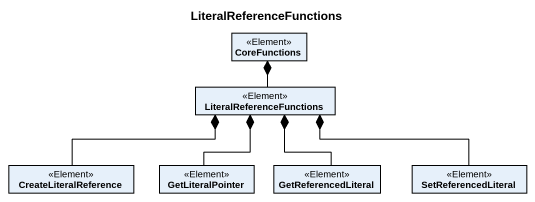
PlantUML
@startuml
title LiteralReferenceFunctions
hide circle
hide empty members
class CoreFunctions <<Element>>
class LiteralReferenceFunctions <<Element>>
class CreateLiteralReference <<Element>>
class GetLiteralPointer <<Element>>
class GetReferencedLiteral <<Element>>
class SetReferencedLiteral <<Element>>
CoreFunctions *-- LiteralReferenceFunctions
LiteralReferenceFunctions *-left- CreateLiteralReference
LiteralReferenceFunctions *-- GetLiteralPointer
LiteralReferenceFunctions *-- GetReferencedLiteral
LiteralReferenceFunctions *-right- SetReferencedLiteral
@enduml
